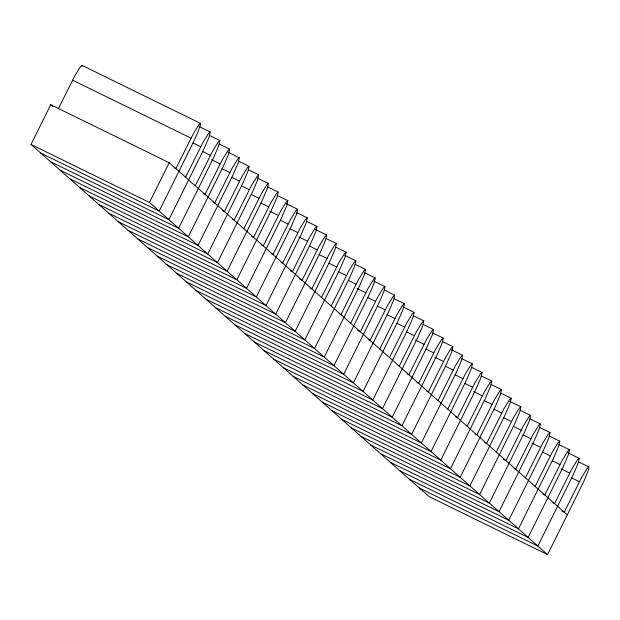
<?xml version="1.0" encoding="UTF-8"?>
<svg xmlns="http://www.w3.org/2000/svg" width="620" height="620" viewBox="0 0 620 620"><rect width="100%" height="100%" fill="white"/><g stroke="black" fill="none" stroke-linecap="round" stroke-linejoin="round"><path stroke-width="0.93" d="M31 144.468L50.731 104.718L169.214 162.727L567.308 514.871L547.576 554.621L429.102 496.62L31 144.468L149.474 202.476L547.576 554.621M58.241 108.918L74.764 75.911L80.298 66.844L82.034 65.379L200.516 123.38L200.609 124.233L197.842 132.37L194.037 140.825L159.185 211.063L40.711 153.062M149.474 202.476L169.214 162.727M200.516 123.38L198.78 124.853L193.239 133.92L175.879 168.625L174.15 167.772M185.589 177.212L202.949 142.515L208.483 133.44L210.219 131.975L208.948 137.446L203.74 149.412L168.896 219.658L50.422 161.65M195.3 185.799L212.66 151.102L218.194 142.026L219.929 140.562L218.659 146.033L213.451 157.999L178.607 228.245L60.132 170.237M69.835 178.824L188.317 236.832L223.161 166.586L228.369 154.62L229.64 149.149L227.904 150.621L222.371 159.689L205.011 194.386L203.275 193.541M79.546 187.418L198.028 245.419L232.872 175.181L238.08 163.207L239.351 157.736L237.615 159.208L232.074 168.276L214.714 202.98L212.986 202.128M89.257 196.005L207.739 254.014L242.583 183.768L247.783 171.802L249.062 166.331L247.326 167.795L241.785 176.87L224.424 211.567L222.696 210.722M98.968 204.592L217.442 262.601L252.294 192.355L257.494 180.389L258.772 174.917L257.037 176.382L251.495 185.458L234.135 220.154L232.407 219.31M243.846 228.741L261.206 194.044L266.747 184.977L268.483 183.505L267.204 188.976L262.004 200.942L227.153 271.188L108.678 213.179M118.389 221.774L236.863 279.775L271.715 209.537L276.915 197.563L278.194 192.092L276.458 193.564L270.917 202.631L253.557 237.336L251.829 236.483M128.1 230.361L246.574 288.37L281.418 218.124L286.626 206.158L287.897 200.686L286.161 202.151L280.627 211.226L263.267 245.923L261.539 245.078M137.81 238.948L256.285 296.957L291.129 226.711L296.337 214.745L297.608 209.273L295.872 210.738L290.338 219.813L272.978 254.51L271.242 253.665M147.513 247.535L265.996 305.544L300.839 235.298L306.048 223.332L307.319 217.86L305.583 219.333L300.049 228.4L282.689 263.097L280.953 262.252M157.224 256.13L275.706 314.131L310.55 243.892L315.758 231.919L317.029 226.447L315.293 227.92L309.752 236.987L292.392 271.692L290.664 270.839M166.935 264.717L285.417 322.726L320.261 252.479L325.461 240.513L326.74 235.042L325.004 236.507L319.463 245.582L302.103 280.279L299.514 279.008M176.646 273.304L295.12 331.312L329.972 261.067L335.172 249.101L336.451 243.629L334.715 245.094L329.173 254.169L311.813 288.866L310.085 288.021M321.524 297.453L338.884 262.756L344.425 253.688L346.162 252.216L344.883 257.688L339.683 269.654L304.831 339.899L186.357 281.891M331.235 306.048L348.595 271.343L354.129 262.276L355.872 260.803L354.594 266.274L349.393 278.248L314.542 348.487L196.067 290.486M205.778 299.072L324.252 357.081L359.096 286.835L364.304 274.869L365.575 269.398L363.839 270.863L358.306 279.938L340.946 314.635L339.217 313.79M350.656 323.221L368.017 288.525L373.55 279.45L375.286 277.985L374.015 283.456L368.807 295.422L333.963 365.668L215.489 307.66M225.192 316.247L343.674 374.255L378.518 304.009L383.726 292.043L384.997 286.572L383.261 288.044L377.727 297.112L360.36 331.808L357.771 330.545M234.903 324.841L353.385 382.842L388.228 312.604L393.429 300.63L394.708 295.159L392.971 296.631L387.43 305.699L370.07 340.403L368.342 339.551M379.781 348.99L397.141 314.294L402.682 305.218L404.418 303.754L403.139 309.225L397.939 321.191L363.095 391.437L244.613 333.428M389.492 357.577L406.852 322.881L412.393 313.805L414.129 312.341L412.85 317.812L407.65 329.778L372.798 400.024L254.324 342.015M399.203 366.172L416.562 331.467L422.104 322.4L423.84 320.928L422.561 326.399L417.361 338.365L382.509 408.611L264.035 350.602M273.746 359.197L392.22 417.198L427.064 346.96L432.272 334.986L433.543 329.514L431.807 330.987L426.273 340.054L408.913 374.759L407.185 373.906M283.456 367.784L401.93 425.793L436.775 355.547L441.982 343.581L443.254 338.109L441.518 339.574L435.984 348.649L418.624 383.346L416.896 382.501M293.159 376.371L411.641 434.38L446.485 364.134L451.693 352.168L452.964 346.696L451.228 348.161L445.695 357.236L428.335 391.933L426.599 391.088M438.038 400.528L455.398 365.823L460.939 356.756L462.675 355.283L461.404 360.755L456.196 372.721L421.352 442.967L302.87 384.958M447.749 409.115L465.108 374.41L470.65 365.343L472.386 363.87L471.107 369.342L465.907 381.315L431.063 451.554L312.581 393.553M322.292 402.14L440.766 460.149L475.618 389.903L480.818 377.937L482.096 372.465L480.361 373.93L474.819 383.005L457.459 417.702L455.731 416.857M467.17 426.289L484.53 391.592L490.071 382.517L491.807 381.052L490.529 386.524L485.328 398.489L450.476 468.736L332.002 410.727M341.713 419.314L460.187 477.322L495.039 407.077L500.239 395.111L501.518 389.639L499.782 391.112L494.241 400.179L476.881 434.884L475.153 434.031M351.424 427.909L469.898 485.91L504.742 415.671L509.95 403.697L511.221 398.226L509.485 399.699L503.952 408.766L486.591 443.471L484.863 442.618M496.302 452.058L513.662 417.361L519.196 408.286L520.932 406.821L519.661 412.292L514.453 424.258L479.609 494.504L361.135 436.496M506.013 460.644L523.373 425.948L528.907 416.873L530.643 415.408L529.371 420.879L524.163 432.845L489.32 503.091L370.838 445.082M380.548 453.67L499.03 511.678L533.874 441.432L539.082 429.466L540.353 423.995L538.617 425.467L533.076 434.535L515.716 469.239L513.988 468.387M525.427 477.826L542.787 443.122L548.328 434.054L550.064 432.582L548.785 438.053L543.585 450.027L508.741 520.265L390.259 462.264M535.138 486.413L552.497 451.716L558.039 442.641L559.775 441.177L558.496 446.648L553.296 458.614L518.444 528.86L399.97 470.851M409.68 479.438L528.155 537.447L563.007 467.201L568.207 455.235L569.486 449.764L567.75 451.228L562.208 460.304L544.848 495L543.12 494.156M419.391 488.025L537.865 546.034L572.717 475.788L577.918 463.822L579.196 458.35L577.452 459.823L571.919 468.89L554.559 503.595L552.831 502.743M567.308 514.871L584.466 479.989L588.566 469.65L588.899 466.938L587.163 468.41L581.63 477.478L564.27 512.182L561.673 510.911M198.981 126.465L210.219 131.975M209.552 135.478L219.929 140.562M219.263 144.073L229.64 149.149M228.106 152.233L239.351 157.736M238.685 161.246L249.062 166.331M72.532 80.135L191.007 138.144M248.395 169.833L258.772 174.917M192.936 142.925L200.717 146.731M257.238 178.002L268.483 183.505M202.647 151.513L210.428 155.326M267.817 187.015L278.194 192.092M211.49 159.681L220.139 163.912M277.52 195.602L287.897 200.686M222.061 168.686L229.85 172.5M286.37 203.771L297.608 209.273M231.772 177.281L239.553 181.087M296.941 212.784L307.319 217.86M241.482 185.868L249.263 189.681M306.652 221.371L317.029 226.447M251.193 194.455L258.974 198.268M315.495 229.532L326.74 235.042M260.904 203.042L268.685 206.855M326.074 238.545L336.451 243.629M269.747 211.211L278.396 215.442M335.784 247.14L346.162 252.216M280.325 220.224L288.106 224.037M344.627 255.301L355.872 260.803M290.028 228.811L297.817 232.624M355.198 264.314L365.575 269.398M298.879 236.979L307.528 241.211M364.909 272.901L375.286 277.985M309.45 245.993L317.231 249.798M373.752 281.069L384.997 286.572M319.161 254.58L326.942 258.393M384.33 290.083L394.708 295.159M328.871 263.167L336.652 266.98M394.041 298.67L404.418 303.754M338.582 271.754L346.363 275.567M402.884 306.838L414.129 312.341M348.293 280.349L356.074 284.154M413.463 315.851L423.84 320.928M357.135 288.509L365.785 292.749M423.166 324.438L433.543 329.514M367.707 297.522L375.495 301.336M432.876 333.025L443.254 338.109M377.417 306.11L385.206 309.923M442.587 341.612L452.964 346.696M387.128 314.704L394.909 318.51M451.43 349.781L462.675 355.283M396.839 323.291L404.62 327.104M462.009 358.794L472.386 363.87M406.55 331.878L414.331 335.691M471.719 367.381L482.096 372.465M415.392 340.047L424.041 344.278M481.43 375.968L491.807 381.052M425.971 349.06L433.752 352.865M491.141 384.563L501.518 389.639M434.814 357.221L443.463 361.46M500.844 393.15L511.221 398.226M445.385 366.234L453.174 370.047M509.694 401.311L520.932 406.821M455.096 374.821L462.877 378.634M520.265 410.324L530.643 415.408M464.806 383.416L472.587 387.221M529.976 418.918L540.353 423.995M473.649 391.577L482.298 395.816M539.687 427.506L550.064 432.582M484.228 400.59L492.009 404.403M549.398 436.093L559.775 441.177M493.939 409.177L501.72 412.99M559.108 444.68L569.486 449.764M503.649 417.771L511.43 421.577M567.951 452.848L579.196 458.35M513.352 426.358L521.141 430.171M578.522 461.861L588.899 466.938M523.063 434.946L530.852 438.759M531.913 443.114L540.555 447.346M542.485 452.127L550.265 455.933M552.195 460.714L559.976 464.527M561.038 468.883L569.687 473.114M571.617 477.888L579.398 481.701M503.417 459.374L505.145 460.226M50.731 104.718L52.731 106.485M82.034 65.379L82.135 66.224"/></g></svg>
